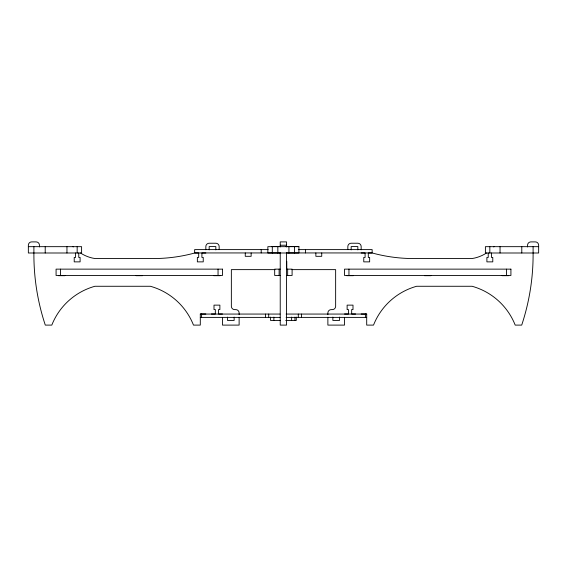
<?xml version="1.0" encoding="UTF-8"?>
<svg xmlns="http://www.w3.org/2000/svg" width="567" height="567" viewBox="0 0 567 567"><rect width="100%" height="100%" fill="white"/><g stroke="black" fill="none" stroke-linecap="round" stroke-linejoin="round"><path stroke-width="0.85" d="M280.226 245.227L286.548 245.227M271.565 246.56L280.658 246.56M285.725 246.56L297.505 246.56M28.35 246.666L81.598 246.666L81.598 252.995L28.35 252.995L28.35 245.227A3.331 3.331 0 0 1 31.681 241.896L36.118 241.896A3.331 3.331 0 0 1 39.442 245.227L39.442 246.95M538.65 246.666L485.402 246.666L485.402 252.995L538.65 252.995L538.65 245.227A3.331 3.331 0 0 0 535.319 241.896L530.882 241.896A3.331 3.331 0 0 0 527.558 245.227L527.558 246.95M268.163 249.608L194.644 249.608L194.644 252.939L280.346 252.939M298.618 249.608L372.136 249.608L372.136 252.939L286.434 252.939M205.842 252.995L201.909 252.995L201.909 257.432L203.241 257.432L203.241 261.869L197.359 261.869L197.359 257.432L198.691 257.432L198.691 252.995L194.75 252.995A158.108 158.108 0 0 1 150.375 258.538L94.909 258.538A36.366 36.366 0 0 1 80.493 252.995M361.158 252.995L365.091 252.995L365.091 257.432L363.759 257.432L363.759 261.869L369.641 261.869L369.641 257.432L368.309 257.432L368.309 252.995L372.25 252.995A158.108 158.108 0 0 0 416.625 258.538L472.091 258.538A36.366 36.366 0 0 0 486.507 252.995M280.226 269.134L274.683 269.134L274.683 275.456L280.226 275.456M286.548 269.134L292.097 269.134L292.097 275.456L286.548 275.456M274.995 269.63L231.357 269.63L231.357 306.3A3.331 3.331 0 0 0 234.688 309.625L235.801 309.625A3.331 3.331 0 0 1 239.125 312.956L239.125 314.685M292.005 269.63L335.643 269.63L335.643 306.3A3.331 3.331 0 0 1 332.312 309.625L331.199 309.625A3.331 3.331 0 0 0 327.875 312.956L327.875 314.685M58.358 275.682L64.9 275.682M136.009 275.682L142.558 275.682M213.667 275.682L220.209 275.682M346.791 275.682L353.333 275.682M424.442 275.682L430.991 275.682M502.1 275.682L508.642 275.682M205.842 314.005L200.3 314.005L200.3 325.104L193.482 325.104A65.155 65.155 0 0 0 150.375 286.271L94.909 286.271A65.155 65.155 0 0 0 51.803 325.104L45.296 325.104A223.795 223.795 0 0 1 33.9 252.995L33.9 246.666M211.392 314.005L215.332 314.005L215.332 309.568L214 309.568L214 305.131L219.876 305.131L219.876 309.568L218.55 309.568L218.55 314.005L222.484 314.005M344.516 314.005L348.45 314.005L348.45 309.568L347.124 309.568L347.124 305.131L353 305.131L353 309.568L351.668 309.568L351.668 314.005L355.608 314.005M361.158 314.005L366.7 314.005L366.7 325.104L373.518 325.104A65.155 65.155 0 0 1 416.625 286.271L472.091 286.271A65.155 65.155 0 0 1 515.197 325.104L521.704 325.104A223.795 223.795 0 0 0 533.1 252.995L533.1 246.666M200.307 314.061L280.02 314.061M286.115 314.061L366.693 314.061M200.307 317.392L280.02 317.392M286.115 317.392L366.693 317.392M280.637 320.44L270.544 320.44L270.544 317.116M285.711 320.44L296.279 320.44L296.279 317.116M521.789 246.666L521.789 252.995M506.48 269.134L506.48 275.456M500.044 246.666L500.044 252.995M491.447 252.995L491.447 257.432L492.78 257.432L492.78 261.869L486.897 261.869L486.897 257.432L488.23 257.432L488.23 252.995M489.838 246.666L489.838 252.995M365.403 314.061L365.403 317.392M361.158 249.778L361.158 246.56A3.331 3.331 0 0 0 357.827 243.229L351.171 243.229A3.331 3.331 0 0 0 347.84 246.56L347.84 249.608M357.827 249.884L357.827 246.56L351.171 246.56L351.171 249.884M348.953 269.134L348.953 275.456M344.516 317.421L344.516 325.104L327.875 325.104L327.875 317.293M339.52 317.116L339.52 320.44L332.864 320.44L332.864 317.116M321.737 252.967L321.737 256.319L315.862 256.319L315.862 252.967M305.578 249.608L305.578 252.939M301.438 314.061L301.438 317.392M298.299 314.061L298.299 317.392M294.953 317.116L294.953 320.44M294.486 246.666L294.486 252.995M291.622 317.116L291.622 320.44M288.936 246.666L288.936 252.995M287.66 269.134L287.66 275.456M286.774 261.316L286.774 269.63M286.548 246.95L286.548 241.896L280.226 241.896L280.226 246.95M286.548 252.967L286.548 325.104L280.226 325.104L280.226 252.967M279.12 269.134L279.12 275.456M277.844 246.666L277.844 252.995M273.875 317.116L273.875 320.44M272.295 246.666L272.295 252.995M268.701 314.061L268.701 317.392M265.562 314.061L265.562 317.392M261.203 249.608L261.203 252.939M251.138 252.967L251.138 256.319L245.263 256.319L245.263 252.967M239.125 317.293L239.125 325.104L222.484 325.104L222.484 317.421M234.136 317.116L234.136 320.44L227.48 320.44L227.48 317.116M219.16 249.608L219.16 246.56A3.331 3.331 0 0 0 215.829 243.229L209.173 243.229A3.331 3.331 0 0 0 205.842 246.56L205.842 249.778M218.047 269.134L218.047 275.456M215.829 249.884L215.829 246.56L209.173 246.56L209.173 249.884M201.597 314.061L201.597 317.392M78.77 252.995L78.77 257.432L80.103 257.432L80.103 261.869L74.22 261.869L74.22 257.432L75.553 257.432L75.553 252.995M77.162 246.666L77.162 252.995M66.956 246.666L66.956 252.995M60.52 269.134L60.52 275.456M45.211 246.666L45.211 252.995M493.602 246.9A1.113 1.113 0 0 1 494.275 246.666M72.725 246.666A1.113 1.113 0 0 1 73.398 246.9M298.922 246.666L267.858 246.666L267.858 252.995L298.922 252.995L298.922 246.666M222.484 269.134L56.083 269.134L56.083 275.456L222.484 275.456L222.484 269.134M510.917 269.134L344.516 269.134L344.516 275.456L510.917 275.456L510.917 269.134"/></g></svg>
